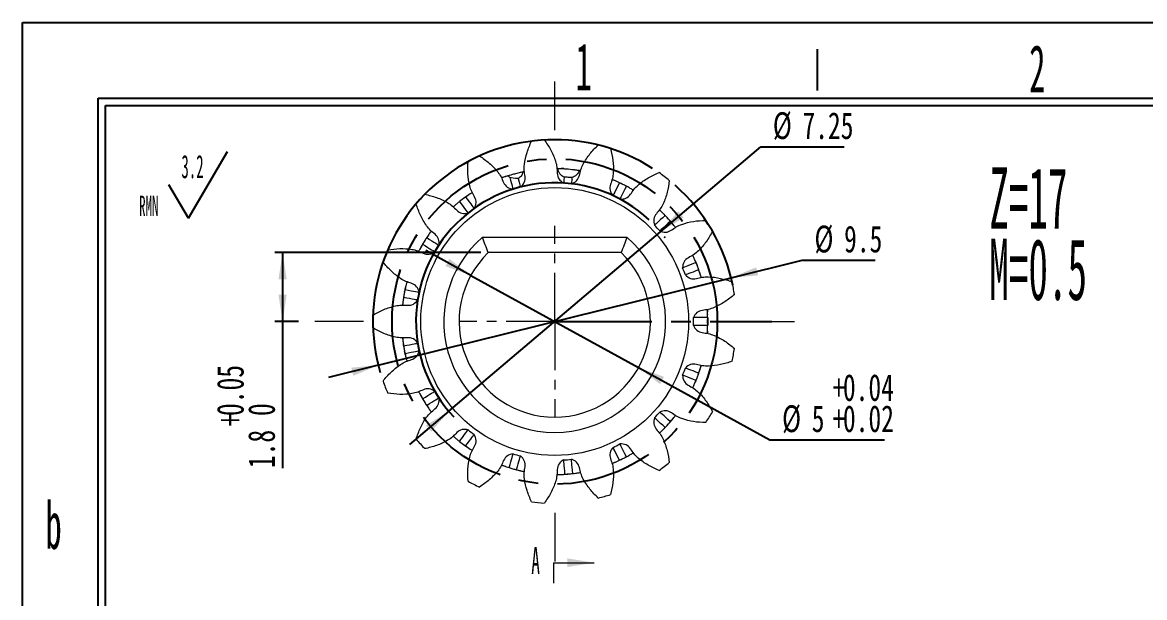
# Model space of a CAD drawing. Header units: millimetres. Extents: x 2 to 295, y 1 to 209.
# Drawn here: x 1.8 to 148.5, y 133.6 to 208.7 of the extents above; entities that cross this region are included whole.
import ezdxf

# ---------------------------------------------------------------- set-up
doc = ezdxf.new("R2010")
doc.units = ezdxf.units.MM
doc.linetypes.add('CENTER', pattern=[10.16, 6.35, -1.27, 1.27, -1.27])
doc.linetypes.add('CENTERX2', pattern=[20.32, 12.7, -2.54, 2.54, -2.54])
doc.layers.add('DIM', color=5, linetype='Continuous')
doc.layers.add('SLD-0', color=179, linetype='Continuous')
doc.layers.add('中心线', color=1, linetype='CENTER', lineweight=15)
doc.styles.add('SLDTEXTSTYLE0', font='TXT', dxfattribs={"width": 0.469})
doc.styles.add('SLDTEXTSTYLE14', font='TXT', dxfattribs={"width": 0.7})
doc.styles.add('SLDTEXTSTYLE6', font='TXT', dxfattribs={"width": 0.5025})
doc.dimstyles.new('SLDDIMSTYLE5', dxfattribs={"dimtxt": 3.5, "dimasz": 3.5, "dimexe": 0, "dimexo": 0.0625, "dimgap": 0.875, "dimtad": 0, "dimtih": 1, "dimtoh": 1, "dimlfac": 0.2, "dimrnd": 1e-09, "dimzin": 12, "dimdsep": 46, "dimtxsty": 'SLDTEXTSTYLE0', "dimsah": 1, "dimcen": 0, "dimadec": 0, "dimazin": 3, "dimtfac": 1, "dimtmove": 0, "dimatfit": 3, "dimfxl": 0, "dimfrac": 2, "dimtolj": 1, "dimtzin": 12, "dimarcsym": 0})
doc.dimstyles.new('SLDDIMSTYLE6', dxfattribs={"dimtxt": 3.5, "dimasz": 3.5, "dimexe": 0, "dimexo": 0.0625, "dimgap": 0.875, "dimtad": 2, "dimlfac": 0.2, "dimrnd": 1e-09, "dimzin": 12, "dimdsep": 46, "dimtxsty": 'SLDTEXTSTYLE0', "dimsah": 1, "dimcen": 0.09, "dimadec": 0, "dimazin": 3, "dimtol": 1, "dimtp": 0.05, "dimtfac": 1, "dimtofl": 0, "dimtmove": 0, "dimatfit": 3, "dimfxl": 0, "dimfrac": 2, "dimtolj": 1, "dimarcsym": 0})
doc.dimstyles.new('SLDDIMSTYLE7', dxfattribs={"dimtxt": 3.5, "dimasz": 3.5, "dimexe": 0, "dimexo": 0.0625, "dimgap": 0.875, "dimtad": 0, "dimtih": 1, "dimtoh": 1, "dimlfac": 0.2, "dimrnd": 1e-09, "dimzin": 12, "dimdsep": 46, "dimtxsty": 'SLDTEXTSTYLE0', "dimsah": 1, "dimcen": 0, "dimadec": 0, "dimazin": 3, "dimtol": 1, "dimtp": 0.04, "dimtm": -0.02, "dimtfac": 1, "dimtmove": 0, "dimatfit": 3, "dimfxl": 0, "dimfrac": 2, "dimtolj": 1, "dimarcsym": 0})

# ---------------------------------------------------------------- blocks, each defined once
blk = doc.blocks.new('SW_NOTE_0')
at = {"color": 0, "linetype": 'Continuous', "lineweight": 0, "char_height": 8, "attachment_point": 1, "style": 'SLDTEXTSTYLE0'}
for s, insert in [('Z=17', (0, 10.31)), ('M=0.5', (0, 1))]:
    blk.add_mtext(s, dxfattribs=dict(at, insert=insert))
blk = doc.blocks.new('SW_NOTE_2')
at = {"layer": 'SLD-0', "color": 0}
for q in [(11.56, 9.16), (3.9, 4.83)]:
    blk.add_line((6.45, 0.49), q, dxfattribs=at)
at = {"layer": 'SLD-0', "color": 0, "attachment_point": 1, "style": 'SLDTEXTSTYLE0'}
for s, insert, char_height in [('3.2', (5.53, 8.73), 3.032), ('RMN', (0, 3.41), 2.646)]:
    blk.add_mtext(s, dxfattribs=dict(at, insert=insert, char_height=char_height))
blk = doc.blocks.new('_D_8')
at = {"layer": 'DIM'}
for p, q in [((94.43, 175.33), (103.73, 177.63)), ((103.73, 177.63), (113.27, 177.63)), ((48.32, 163.9), (94.43, 175.33)), ((48.32, 163.9), (41.79, 162.28))]:
    blk.add_line(p, q, dxfattribs=at)
for start, end in [(57.3774, 196.3295), (11.5074, 48.5049)]:
    blk.add_arc((71.37, 169.61), 23.75, start, end, dxfattribs=at)
for points in [[(94.43, 175.33), (97.95, 175.64), (97.69, 176.69)], [(48.32, 163.9), (44.79, 163.58), (45.05, 162.53)]]:
    blk.add_solid(points, dxfattribs=at)
at = {"layer": 'DIM', "char_height": 3.5, "attachment_point": 1, "style": 'SLDTEXTSTYLE14'}
for s, insert in [('%%c', (105.32, 182.14)), ('9.5', (109.19, 182.14))]:
    blk.add_mtext(s, dxfattribs=dict(at, insert=insert))
blk = doc.blocks.new('_D_9')
at = {"layer": 'DIM'}
for p, q in [((85.2, 181.33), (98.3, 192.44)), ((98.3, 192.44), (109.2, 192.44)), ((57.55, 157.89), (85.2, 181.33)), ((57.55, 157.89), (52.41, 153.54))]:
    blk.add_line(p, q, dxfattribs=at)
for start, end in [(47.1051, 223.4527), (37.1368, 37.6008)]:
    blk.add_arc((71.37, 169.61), 18.13, start, end, dxfattribs=at)
for points in [[(85.2, 181.33), (88.22, 183.19), (87.52, 184.01)], [(57.55, 157.89), (54.53, 156.04), (55.23, 155.22)]]:
    blk.add_solid(points, dxfattribs=at)
at = {"layer": 'DIM', "char_height": 3.5, "attachment_point": 1, "style": 'SLDTEXTSTYLE14'}
for s, insert in [('%%c', (99.88, 196.95)), ('7.25', (103.75, 196.95))]:
    blk.add_mtext(s, dxfattribs=dict(at, insert=insert))
blk = doc.blocks.new('_D_10')
at = {"layer": 'DIM'}
for p, q in [((61.7, 178.61), (34.81, 178.61)), ((35.81, 178.61), (35.81, 169.61)), ((37.87, 169.61), (34.81, 169.61)), ((35.81, 169.61), (35.81, 150.46))]:
    blk.add_line(p, q, dxfattribs=at)
for points in [[(35.81, 178.61), (35.27, 175.11), (36.35, 175.11)], [(35.81, 169.61), (36.35, 173.11), (35.27, 173.11)]]:
    blk.add_solid(points, dxfattribs=at)
at = {"layer": 'DIM', "char_height": 3.5, "attachment_point": 1, "rotation": 90, "style": 'SLDTEXTSTYLE14'}
for s, insert in [('0.05', (27.22, 157.27)), ('0', (31.3, 157.27)), ('+', (27.22, 155.9)), ('1.8', (31.3, 150.46))]:
    blk.add_mtext(s, dxfattribs=dict(at, insert=insert))
blk = doc.blocks.new('_D_11')
at = {"layer": 'DIM'}
for p, q in [((60.42, 175.63), (54.52, 178.87)), ((60.42, 175.63), (82.33, 163.59)), ((82.33, 163.59), (99.5, 154.16)), ((99.5, 154.16), (114.49, 154.16))]:
    blk.add_line(p, q, dxfattribs=at)
for points in [[(60.42, 175.63), (57.61, 177.79), (57.09, 176.84)], [(82.33, 163.59), (85.14, 161.44), (85.66, 162.38)]]:
    blk.add_solid(points, dxfattribs=at)
at = {"layer": 'DIM', "char_height": 3.5, "attachment_point": 1, "style": 'SLDTEXTSTYLE14'}
for s, insert in [('+', (107.68, 162.74)), ('0.04', (109.04, 162.74)), ('%%c', (101.09, 158.67)), ('5', (104.96, 158.67)), ('0.02', (109.04, 158.67)), ('+', (107.68, 158.67))]:
    blk.add_mtext(s, dxfattribs=dict(at, insert=insert))
blk = doc.blocks.new('SW_CENTERMARKSYMBOL_1')
at = {"layer": '中心线', "color": 0}
for p, q in [((0, 25), (0, 32.5)), ((0, 0), (0, 12.5)), ((-25, 0), (-32.5, 0)), ((0, 0), (-12.5, 0)), ((0, 0), (0, -12.5)), ((0, 0), (12.5, 0)), ((25, 0), (32.5, 0)), ((0, -25), (0, -32.5))]:
    blk.add_line(p, q, dxfattribs=at)

msp = doc.modelspace()

# ---------------------------------------------------------------- linework, layer by layer
at = {"color": 7, "linetype": 'Continuous', "lineweight": 15}
for p, q in [((64.922, 188.543), (64.939, 188.549)), ((85.373, 183.895), (85.406, 183.863)), ((61.926, 180.612), (80.82, 180.612)), ((80.048, 178.612), (62.698, 178.612)), ((89.523, 178.012), (89.533, 177.991)), ((51.756, 173.508), (51.764, 173.546)), ((51.644, 172.893), (51.632, 172.816)), ((91.353, 170.505), (91.354, 170.472)), ((91.354, 168.731), (91.353, 168.72)), ((91.367, 170.07), (91.371, 169.88)), ((89.807, 161.856), (89.751, 161.723)), ((89.533, 161.234), (89.503, 161.169)), ((80.696, 151.919), (80.59, 151.863)), ((81.14, 152.159), (81.062, 152.116)), ((64.939, 150.676), (64.876, 150.697)), ((72.657, 149.654), (72.574, 149.648))]:
    msp.add_line(p, q, dxfattribs=at)
at = {"color": 7, "linetype": 'CENTERX2'}
msp.add_line((71.373, 169.612), (99.769, 169.612), dxfattribs=at)
at = {"color": 7, "linetype": 'Continuous', "lineweight": 0}
for q in [(71.221, 135.445), (76.541, 138.105)]:
    msp.add_line((71.221, 138.105), q, dxfattribs=at)
at = {"color": 7, "linetype": 'Continuous', "lineweight": 15, "flags": 128}
for points in [[(91.311, 171.185), (91.32, 171.071), (91.334, 170.861)], [(91.334, 168.364), (91.32, 168.153), (91.31, 168.02)]]:
    msp.add_lwpolyline(points, dxfattribs=at)
at = {"color": 7, "linetype": 'CENTERX2'}
msp.add_circle((71.373, 169.612), 21.25, dxfattribs=at)
at = {"color": 7, "linetype": 'Continuous', "lineweight": 15}
msp.add_circle((71.373, 169.612), 17.5, dxfattribs=at)
for radius, start, end in [(23.75, 93.26892, 97.31932), (23.75, 72.09245, 76.14285), (23.75, 114.44539, 118.49579), (20, 63.57842, 68.04144), (23.75, 50.91598, 54.96638), (20, 123.57842, 128.42158), (18.125, 104.28819, 107.47652), (18.125, 83.11172, 86.30005), (23.75, 135.62186, 139.67226), (18.125, 61.93525, 65.12358), (18.125, 125.46466, 128.65299), (20, 39.57842, 44.42158), (18.125, 40.75878, 43.94711), (23.75, 29.73951, 33.78991), (14.5, 130.65725, 49.34275), (23.75, 156.79833, 160.84873), (20, 147.57842, 152.42158), (18.125, 146.64113, 149.82946), (12.5, 133.94552, 46.05448), (18.125, 19.58231, 22.77063), (20, 16.61254, 20.42158), (23.75, 8.56304, 12.61343), (18.125, 167.8176, 171.00593), (20, 171.57842, 173.92004), (23.75, 177.9748, 182.0252), (18.125, 358.40584, 1.59416), (20, 186.02599, 188.42158), (18.125, 188.99407, 192.1824), (23.75, 347.38657, 351.43696), (18.125, 337.22937, 340.41769), (20, 339.57842, 343.33297), (23.75, 199.15127, 203.20167), (20, 207.57842, 212.42158), (18.125, 210.17054, 213.35887), (18.125, 316.05289, 319.24122), (23.75, 326.21009, 330.26049), (18.125, 231.34701, 234.53534), (20, 315.57842, 320.42158), (23.75, 220.32774, 224.37814), (20, 231.57842, 236.42158), (18.125, 294.87642, 298.06475), (18.125, 252.52348, 255.71181), (18.125, 273.69995, 276.88828), (20, 292.03849, 296.42158), (23.75, 305.03362, 309.08402), (20, 255.57842, 258.62591), (20, 270.73086, 272.42158), (23.75, 241.50421, 245.55461), (23.75, 283.85715, 287.90755), (23.75, 262.68068, 266.73108)]:
    msp.add_arc((71.373, 169.612), radius, start, end, dxfattribs=at)
at = {"color": 7, "linetype": 'Continuous'}
msp.add_arc((71.373, 169.612), 20, 359.28378, 0.71622, dxfattribs=at)
at = {"color": 7, "linetype": 'Continuous', "lineweight": 15}
for points, knots in [([(66.9, 187.177), (67.111, 187.344), (67.294, 187.549), (67.502, 188.03), (67.517, 188.3), (67.47, 188.823), (67.415, 189.084), (67.377, 189.608), (67.391, 189.871), (67.478, 190.661), (67.601, 191.183), (67.919, 192.192), (68.117, 192.686), (68.347, 193.169)], [0, 0, 0, 0, 0.125, 0.125, 0.25, 0.25, 0.375, 0.375, 0.5, 0.5, 0.75, 0.75, 1, 1, 1, 1]), ([(70.019, 193.324), (70.332, 192.893), (70.617, 192.447), (71.113, 191.519), (71.328, 191.033), (71.56, 190.274), (71.624, 190.018), (71.686, 189.497), (71.679, 189.231), (71.727, 188.706), (71.787, 188.443), (72.082, 187.996), (72.302, 187.827), (72.543, 187.7)], [0, 0, 0, 0, 0.25, 0.25, 0.5, 0.5, 0.625, 0.625, 0.75, 0.75, 0.875, 0.875, 1, 1, 1, 1]), ([(73.547, 187.606), (73.804, 187.687), (74.049, 187.811), (74.416, 188.185), (74.528, 188.431), (74.673, 188.936), (74.716, 189.199), (74.87, 189.701), (74.979, 189.941), (75.345, 190.647), (75.648, 191.089), (76.309, 191.915), (76.672, 192.304), (77.061, 192.671)], [0, 0, 0, 0, 0.125, 0.125, 0.25, 0.25, 0.375, 0.375, 0.5, 0.5, 0.75, 0.75, 1, 1, 1, 1]), ([(78.676, 192.212), (78.812, 191.697), (78.916, 191.178), (79.044, 190.133), (79.069, 189.603), (79.011, 188.811), (78.978, 188.55), (78.848, 188.041), (78.746, 187.795), (78.6, 187.289), (78.562, 187.021), (78.675, 186.499), (78.819, 186.262), (78.998, 186.056)], [0, 0, 0, 0, 0.25, 0.25, 0.5, 0.5, 0.625, 0.625, 0.75, 0.75, 0.875, 0.875, 1, 1, 1, 1]), ([(61.545, 191.233), (61.993, 190.945), (62.419, 190.632), (63.217, 189.945), (63.593, 189.571), (64.084, 188.946), (64.235, 188.731), (64.482, 188.267), (64.572, 188.016), (64.805, 187.545), (64.957, 187.321), (65.393, 187.011), (65.659, 186.933), (65.93, 186.901)], [0, 0, 0, 0, 0.25, 0.25, 0.5, 0.5, 0.625, 0.625, 0.75, 0.75, 0.875, 0.875, 1, 1, 1, 1]), ([(60.857, 184.375), (60.993, 184.607), (61.09, 184.864), (61.11, 185.388), (61.027, 185.645), (60.794, 186.116), (60.648, 186.339), (60.423, 186.814), (60.342, 187.065), (60.137, 187.833), (60.063, 188.364), (59.995, 189.42), (60.002, 189.951), (60.042, 190.485)], [0, 0, 0, 0, 0.125, 0.125, 0.25, 0.25, 0.375, 0.375, 0.5, 0.5, 0.75, 0.75, 1, 1, 1, 1]), ([(67.408, 189.215), (67.408, 189.215), (67.393, 189.212), (67.359, 189.205), (67.346, 189.203), (67.302, 189.194), (67.274, 189.188), (67.208, 189.174)], [0, 0, 0, 0, 0.5, 0.5, 0.75, 0.75, 1, 1, 1, 1]), ([(71.785, 189.608), (71.73, 189.609), (71.714, 189.609), (71.68, 189.61), (71.669, 189.61), (71.669, 189.61)], [0, 0, 0, 0, 0.5, 0.5, 1, 1, 1, 1]), ([(71.741, 189.603), (71.96, 189.599), (72.521, 189.589), (73.392, 189.516), (74.134, 189.428), (74.507, 189.362), (74.6, 189.346)], [0, 0, 0, 0, 0.2156287, 0.552775, 0.8894182, 1, 1, 1, 1]), ([(72.613, 188.46), (72.393, 188.57), (72.188, 188.718), (71.895, 189.115), (71.817, 189.361), (71.785, 189.608)], [0, 0, 0, 0, 0.5, 0.5, 1, 1, 1, 1]), ([(72.574, 189.576), (72.627, 189.573), (72.68, 189.57), (72.734, 189.566), (72.788, 189.562), (72.842, 189.558), (72.897, 189.554), (72.996, 189.547), (73.096, 189.538), (73.197, 189.529)], [0, 0, 0, 0, 0.00004526812, 0.00004526812, 0.00004526812, 0.00009053642, 0.00009053642, 0.00009053642, 0.00017230546, 0.00017230546, 0.00017230546, 0.00017230546]), ([(74.602, 189.35), (74.514, 189.127), (74.382, 188.925), (74.043, 188.614), (73.84, 188.501), (73.622, 188.418)], [0, 0, 0, 0, 0.5, 0.5, 1, 1, 1, 1]), ([(73.73, 189.473), (73.786, 189.466), (73.841, 189.46), (73.896, 189.453), (73.951, 189.445), (74.006, 189.438), (74.06, 189.431), (74.158, 189.418), (74.255, 189.404), (74.349, 189.39)], [0, 0, 0, 0, 0.00004526712, 0.00004526712, 0.00004526712, 0.00009053649, 0.00009053649, 0.00009053649, 0.00017230946, 0.00017230946, 0.00017230946, 0.00017230946]), ([(74.757, 189.324), (74.757, 189.324), (74.744, 189.326), (74.703, 189.333), (74.69, 189.335), (74.602, 189.35)], [0, 0, 0, 0, 0.5, 0.5, 1, 1, 1, 1]), ([(65.265, 188.657), (65.035, 188.583), (64.904, 188.537), (64.713, 188.471), (64.656, 188.451), (64.532, 188.406), (64.508, 188.397), (64.445, 188.374), (64.425, 188.367), (64.425, 188.367)], [0, 0, 0, 0, 0.125, 0.125, 0.25, 0.25, 0.5, 0.5, 1, 1, 1, 1]), ([(64.939, 188.549), (64.971, 188.56), (65.005, 188.572), (65.047, 188.585), (65.048, 188.586)], [0, 0, 0, 0, 0.9591284, 1, 1, 1, 1]), ([(65.143, 188.617), (65.138, 188.616), (65.128, 188.613), (65.206, 188.638), (65.241, 188.649)], [0, 0, 0, 0, 0.5635306, 1, 1, 1, 1]), ([(65.265, 188.657), (65.287, 188.664), (65.361, 188.688), (65.655, 188.78), (66.137, 188.917), (66.662, 189.055), (67.064, 189.14), (67.207, 189.17)], [0, 0, 0, 0, 0.0992104, 0.3486062, 0.5980541, 0.8572932, 1, 1, 1, 1]), ([(67.208, 189.174), (67.184, 188.953), (67.096, 188.75), (66.857, 188.462), (66.716, 188.368), (66.581, 188.298)], [0, 0, 0, 0, 0.5, 0.5, 1, 1, 1, 1]), ([(73.622, 188.418), (73.459, 188.426), (73.293, 188.434), (73.126, 188.442), (73.041, 188.445), (72.956, 188.449), (72.871, 188.452), (72.786, 188.455), (72.7, 188.458), (72.613, 188.46)], [0, 0, 0, 0, 0.00010489557, 0.00010489557, 0.00010489557, 0.00015765001, 0.00015765001, 0.00015765001, 0.00021050036, 0.00021050036, 0.00021050036, 0.00021050036]), ([(79.834, 187.735), (79.563, 187.861), (79.413, 187.926), (79.191, 188.021), (79.127, 188.048), (78.986, 188.107), (78.959, 188.118), (78.893, 188.145), (78.873, 188.153), (78.873, 188.153)], [0, 0, 0, 0, 0.125, 0.125, 0.25, 0.25, 0.5, 0.5, 1, 1, 1, 1]), ([(80.736, 187.285), (80.662, 187.324), (80.588, 187.363), (80.513, 187.402), (80.438, 187.44), (80.363, 187.478), (80.288, 187.516), (80.137, 187.591), (79.986, 187.664), (79.834, 187.735)], [0, 0, 0, 0, 0.00005043788, 0.00005043788, 0.00005043788, 0.00010087576, 0.00010087576, 0.00010087576, 0.00020172455, 0.00020172455, 0.00020172455, 0.00020172455]), ([(79.9, 185.606), (80.169, 185.588), (80.442, 185.615), (80.92, 185.831), (81.113, 186.02), (81.431, 186.439), (81.566, 186.669), (81.891, 187.082), (82.079, 187.266), (82.675, 187.792), (83.117, 188.095), (84.033, 188.626), (84.511, 188.857), (85.007, 189.059)], [0, 0, 0, 0, 0.125, 0.125, 0.25, 0.25, 0.375, 0.375, 0.5, 0.5, 0.75, 0.75, 1, 1, 1, 1]), ([(86.346, 188.048), (86.288, 187.518), (86.198, 186.997), (85.939, 185.977), (85.771, 185.473), (85.431, 184.755), (85.305, 184.524), (85, 184.097), (84.816, 183.904), (84.498, 183.485), (84.365, 183.249), (84.282, 182.72), (84.331, 182.448), (84.423, 182.191)], [0, 0, 0, 0, 0.25, 0.25, 0.5, 0.5, 0.625, 0.625, 0.75, 0.75, 0.875, 0.875, 1, 1, 1, 1]), ([(60.594, 186.459), (60.594, 186.459), (60.576, 186.448), (60.515, 186.408), (60.492, 186.393), (60.363, 186.309), (60.304, 186.27), (60.104, 186.136), (59.97, 186.046), (59.727, 185.871)], [0, 0, 0, 0, 0.5, 0.5, 0.75, 0.75, 0.875, 0.875, 1, 1, 1, 1]), ([(80.59, 187.362), (80.637, 187.337), (80.687, 187.312), (80.737, 187.285), (80.74, 187.283)], [0, 0, 0, 0, 0.9504512, 1, 1, 1, 1]), ([(81.649, 186.77), (81.649, 186.77), (81.631, 186.781), (81.569, 186.818), (81.545, 186.833), (81.412, 186.91), (81.351, 186.946), (81.142, 187.065), (81.001, 187.145), (80.736, 187.285)], [0, 0, 0, 0, 0.5, 0.5, 0.75, 0.75, 0.875, 0.875, 1, 1, 1, 1]), ([(56.234, 179.579), (56.277, 179.845), (56.275, 180.119), (56.104, 180.615), (55.934, 180.825), (55.546, 181.18), (55.33, 181.335), (54.949, 181.697), (54.782, 181.901), (54.314, 182.544), (54.053, 183.012), (53.608, 183.972), (53.423, 184.47), (53.267, 184.982)], [0, 0, 0, 0, 0.125, 0.125, 0.25, 0.25, 0.375, 0.375, 0.5, 0.5, 0.75, 0.75, 1, 1, 1, 1]), ([(54.398, 186.223), (54.92, 186.116), (55.43, 185.978), (56.423, 185.626), (56.908, 185.412), (57.592, 185.007), (57.811, 184.861), (58.208, 184.518), (58.383, 184.317), (58.771, 183.961), (58.993, 183.807), (59.512, 183.676), (59.788, 183.699), (60.052, 183.767)], [0, 0, 0, 0, 0.25, 0.25, 0.5, 0.5, 0.625, 0.625, 0.75, 0.75, 0.875, 0.875, 1, 1, 1, 1]), ([(58.922, 185.264), (58.688, 185.078), (58.563, 184.972), (58.379, 184.816), (58.326, 184.771), (58.21, 184.671), (58.189, 184.652), (58.135, 184.604), (58.119, 184.59), (58.119, 184.59)], [0, 0, 0, 0, 0.125, 0.125, 0.25, 0.25, 0.5, 0.5, 1, 1, 1, 1]), ([(59.727, 185.871), (59.658, 185.823), (59.59, 185.773), (59.523, 185.723), (59.455, 185.674), (59.387, 185.623), (59.32, 185.573), (59.186, 185.471), (59.053, 185.368), (58.922, 185.264)], [0, 0, 0, 0, 0.00005043788, 0.00005043788, 0.00005043788, 0.00010087577, 0.00010087577, 0.00010087577, 0.00020172455, 0.00020172455, 0.00020172455, 0.00020172455]), ([(85.809, 183.455), (85.602, 183.67), (85.485, 183.785), (85.313, 183.954), (85.263, 184.002), (85.153, 184.108), (85.132, 184.127), (85.08, 184.177), (85.064, 184.192), (85.064, 184.192)], [0, 0, 0, 0, 0.125, 0.125, 0.25, 0.25, 0.5, 0.5, 1, 1, 1, 1]), ([(86.488, 182.709), (86.433, 182.773), (86.378, 182.836), (86.322, 182.899), (86.266, 182.962), (86.21, 183.024), (86.153, 183.086), (86.04, 183.21), (85.925, 183.333), (85.809, 183.455)], [0, 0, 0, 0, 0.00005043788, 0.00005043788, 0.00005043788, 0.00010087577, 0.00010087577, 0.00010087577, 0.00020172455, 0.00020172455, 0.00020172455, 0.00020172455]), ([(85.102, 181.446), (85.346, 181.332), (85.611, 181.259), (86.134, 181.287), (86.383, 181.394), (86.83, 181.669), (87.039, 181.835), (87.491, 182.102), (87.733, 182.207), (88.479, 182.481), (89.001, 182.604), (90.046, 182.769), (90.576, 182.811), (91.111, 182.821)], [0, 0, 0, 0, 0.125, 0.125, 0.25, 0.25, 0.375, 0.375, 0.5, 0.5, 0.75, 0.75, 1, 1, 1, 1]), ([(87.153, 181.9), (87.153, 181.9), (87.14, 181.917), (87.096, 181.973), (87.079, 181.996), (86.983, 182.116), (86.939, 182.171), (86.786, 182.358), (86.684, 182.483), (86.488, 182.709)], [0, 0, 0, 0, 0.5, 0.5, 0.75, 0.75, 0.875, 0.875, 1, 1, 1, 1]), ([(54.64, 180.566), (54.594, 180.496), (54.548, 180.425), (54.503, 180.354), (54.458, 180.284), (54.413, 180.212), (54.369, 180.141), (54.28, 179.998), (54.194, 179.854), (54.109, 179.709)], [0, 0, 0, 0, 0.00005043788, 0.00005043788, 0.00005043788, 0.00010087577, 0.00010087577, 0.00010087577, 0.00020172455, 0.00020172455, 0.00020172455, 0.00020172455]), ([(55.236, 181.428), (55.236, 181.428), (55.224, 181.411), (55.181, 181.352), (55.164, 181.329), (55.075, 181.205), (55.034, 181.147), (54.896, 180.949), (54.803, 180.817), (54.64, 180.566)], [0, 0, 0, 0, 0.5, 0.5, 0.75, 0.75, 0.875, 0.875, 1, 1, 1, 1]), ([(55.037, 181.15), (55.057, 181.179), (55.093, 181.229), (55.137, 181.291), (55.156, 181.317)], [0, 0, 0, 0, 0.5734574, 1, 1, 1, 1]), ([(91.995, 181.394), (91.749, 180.921), (91.477, 180.468), (90.867, 179.61), (90.528, 179.201), (89.952, 178.654), (89.751, 178.484), (89.312, 178.196), (89.071, 178.083), (88.623, 177.807), (88.414, 177.635), (88.146, 177.172), (88.092, 176.9), (88.085, 176.627)], [0, 0, 0, 0, 0.25, 0.25, 0.5, 0.5, 0.625, 0.625, 0.75, 0.75, 0.875, 0.875, 1, 1, 1, 1]), ([(49.544, 178.969), (50.069, 179.058), (50.595, 179.113), (51.647, 179.144), (52.178, 179.12), (52.961, 178.989), (53.218, 178.932), (53.712, 178.756), (53.948, 178.631), (54.438, 178.44), (54.701, 178.377), (55.233, 178.441), (55.482, 178.563), (55.703, 178.721)], [0, 0, 0, 0, 0.25, 0.25, 0.5, 0.5, 0.625, 0.625, 0.75, 0.75, 0.875, 0.875, 1, 1, 1, 1]), ([(54.109, 179.709), (53.958, 179.451), (53.88, 179.307), (53.764, 179.096), (53.731, 179.034), (53.66, 178.899), (53.647, 178.874), (53.613, 178.81), (53.604, 178.791), (53.604, 178.791)], [0, 0, 0, 0, 0.125, 0.125, 0.25, 0.25, 0.5, 0.5, 1, 1, 1, 1]), ([(89.834, 177.305), (89.719, 177.581), (89.652, 177.73), (89.553, 177.95), (89.523, 178.013), (89.459, 178.152), (89.446, 178.177), (89.415, 178.242), (89.406, 178.261), (89.406, 178.261)], [0, 0, 0, 0, 0.125, 0.125, 0.25, 0.25, 0.5, 0.5, 1, 1, 1, 1]), ([(89.751, 177.502), (89.773, 177.45), (89.8, 177.388), (89.825, 177.327), (89.829, 177.317)], [0, 0, 0, 0, 0.836657, 1, 1, 1, 1]), ([(53.656, 173.437), (53.6, 173.701), (53.499, 173.956), (53.16, 174.356), (52.926, 174.49), (52.436, 174.682), (52.178, 174.748), (51.692, 174.948), (51.463, 175.078), (50.795, 175.508), (50.382, 175.85), (49.62, 176.585), (49.268, 176.982), (48.937, 177.404)], [0, 0, 0, 0, 0.125, 0.125, 0.25, 0.25, 0.375, 0.375, 0.5, 0.5, 0.75, 0.75, 1, 1, 1, 1]), ([(90.199, 176.365), (90.17, 176.444), (90.141, 176.523), (90.112, 176.601), (90.083, 176.68), (90.053, 176.759), (90.022, 176.837), (89.962, 176.994), (89.899, 177.15), (89.834, 177.305)], [0, 0, 0, 0, 0.00005043788, 0.00005043788, 0.00005043788, 0.00010087576, 0.00010087576, 0.00010087576, 0.00020172455, 0.00020172455, 0.00020172455, 0.00020172455]), ([(89.839, 177.293), (89.853, 177.26), (89.905, 177.135), (89.953, 177.013), (89.989, 176.923)], [0, 0, 0, 0, 0.2635808, 1, 1, 1, 1]), ([(90.527, 175.369), (90.527, 175.369), (90.52, 175.39), (90.499, 175.459), (90.491, 175.486), (90.446, 175.632), (90.425, 175.7), (90.35, 175.929), (90.3, 176.083), (90.199, 176.365)], [0, 0, 0, 0, 0.5, 0.5, 0.75, 0.75, 0.875, 0.875, 1, 1, 1, 1]), ([(52.058, 174.801), (52.058, 174.801), (52.052, 174.78), (52.034, 174.71), (52.026, 174.683), (51.988, 174.535), (51.971, 174.466), (51.914, 174.232), (51.875, 174.075), (51.813, 173.782)], [0, 0, 0, 0, 0.5, 0.5, 0.75, 0.75, 0.875, 0.875, 1, 1, 1, 1]), ([(88.45, 175.687), (88.636, 175.493), (88.856, 175.329), (89.355, 175.167), (89.625, 175.176), (90.142, 175.271), (90.397, 175.351), (90.915, 175.436), (91.178, 175.446), (91.973, 175.433), (92.504, 175.359), (93.538, 175.135), (94.047, 174.983), (94.55, 174.799)], [0, 0, 0, 0, 0.125, 0.125, 0.25, 0.25, 0.375, 0.375, 0.5, 0.5, 0.75, 0.75, 1, 1, 1, 1]), ([(51.813, 173.782), (51.795, 173.7), (51.778, 173.617), (51.761, 173.535), (51.745, 173.452), (51.729, 173.37), (51.714, 173.287), (51.683, 173.122), (51.654, 172.956), (51.627, 172.79)], [0, 0, 0, 0, 0.00005043788, 0.00005043788, 0.00005043788, 0.00010087576, 0.00010087576, 0.00010087576, 0.00020172455, 0.00020172455, 0.00020172455, 0.00020172455]), ([(51.815, 173.795), (51.821, 173.822), (51.837, 173.896), (51.855, 173.976), (51.865, 174.022), (51.868, 174.032)], [0, 0, 0, 0, 0.3123355, 0.8470962, 1, 1, 1, 1]), ([(94.858, 173.149), (94.458, 172.797), (94.041, 172.473), (93.162, 171.893), (92.699, 171.634), (91.964, 171.332), (91.715, 171.246), (91.202, 171.136), (90.936, 171.117), (90.418, 171.022), (90.161, 170.937), (89.744, 170.603), (89.596, 170.368), (89.491, 170.117)], [0, 0, 0, 0, 0.25, 0.25, 0.5, 0.5, 0.625, 0.625, 0.75, 0.75, 0.875, 0.875, 1, 1, 1, 1]), ([(47.638, 170.452), (48.096, 170.724), (48.566, 170.966), (49.536, 171.374), (50.039, 171.544), (50.817, 171.705), (51.077, 171.745), (51.602, 171.758), (51.867, 171.727), (52.393, 171.726), (52.661, 171.762), (53.133, 172.014), (53.322, 172.218), (53.471, 172.446)], [0, 0, 0, 0, 0.25, 0.25, 0.5, 0.5, 0.625, 0.625, 0.75, 0.75, 0.875, 0.875, 1, 1, 1, 1]), ([(51.627, 172.79), (51.58, 172.495), (51.559, 172.333), (51.527, 172.094), (51.519, 172.024), (51.501, 171.873), (51.498, 171.845), (51.49, 171.773), (51.488, 171.752), (51.488, 171.752)], [0, 0, 0, 0, 0.125, 0.125, 0.25, 0.25, 0.5, 0.5, 1, 1, 1, 1]), ([(51.621, 172.747), (51.616, 172.717), (51.598, 172.605), (51.591, 172.556), (51.589, 172.544), (51.589, 172.541)], [0, 0, 0, 0, 0.2311238, 0.862308, 1, 1, 1, 1]), ([(91.367, 170.117), (91.359, 170.411), (91.35, 170.573), (91.337, 170.814), (91.333, 170.885), (91.322, 171.039), (91.32, 171.068), (91.315, 171.141), (91.313, 171.163), (91.313, 171.163)], [0, 0, 0, 0, 0.125, 0.125, 0.25, 0.25, 0.5, 0.5, 1, 1, 1, 1]), ([(91.367, 169.108), (91.369, 169.192), (91.37, 169.276), (91.371, 169.36), (91.373, 169.444), (91.373, 169.528), (91.373, 169.612), (91.373, 169.78), (91.371, 169.949), (91.367, 170.117)], [0, 0, 0, 0, 0.00005043793, 0.00005043793, 0.00005043793, 0.00010087585, 0.00010087585, 0.00010087585, 0.00020172458, 0.00020172458, 0.00020172458, 0.00020172458]), ([(53.471, 166.779), (53.323, 167.004), (53.137, 167.205), (52.677, 167.457), (52.409, 167.497), (51.884, 167.499), (51.619, 167.467), (51.094, 167.478), (50.833, 167.517), (50.054, 167.676), (49.546, 167.846), (48.571, 168.256), (48.098, 168.499), (47.638, 168.773)], [0, 0, 0, 0, 0.125, 0.125, 0.25, 0.25, 0.375, 0.375, 0.5, 0.5, 0.75, 0.75, 1, 1, 1, 1]), ([(89.491, 169.108), (89.595, 168.859), (89.741, 168.627), (90.147, 168.296), (90.403, 168.207), (90.919, 168.109), (91.185, 168.091), (91.699, 167.984), (91.948, 167.898), (92.685, 167.598), (93.153, 167.338), (94.037, 166.755), (94.456, 166.43), (94.858, 166.076)], [0, 0, 0, 0, 0.125, 0.125, 0.25, 0.25, 0.375, 0.375, 0.5, 0.5, 0.75, 0.75, 1, 1, 1, 1]), ([(91.313, 168.062), (91.313, 168.062), (91.315, 168.083), (91.32, 168.156), (91.322, 168.185), (91.333, 168.34), (91.337, 168.411), (91.35, 168.649), (91.359, 168.815), (91.367, 169.108)], [0, 0, 0, 0, 0.5, 0.5, 0.75, 0.75, 0.875, 0.875, 1, 1, 1, 1]), ([(91.371, 169.345), (91.37, 169.288), (91.369, 169.217), (91.368, 169.147), (91.367, 169.132)], [0, 0, 0, 0, 0.7862057, 1, 1, 1, 1]), ([(51.488, 167.473), (51.488, 167.473), (51.49, 167.452), (51.498, 167.38), (51.501, 167.352), (51.519, 167.2), (51.527, 167.13), (51.559, 166.891), (51.58, 166.73), (51.627, 166.434)], [0, 0, 0, 0, 0.5, 0.5, 0.75, 0.75, 0.875, 0.875, 1, 1, 1, 1]), ([(48.937, 161.821), (49.266, 162.24), (49.617, 162.636), (50.374, 163.367), (50.782, 163.707), (51.449, 164.138), (51.678, 164.269), (52.162, 164.471), (52.42, 164.538), (52.911, 164.727), (53.148, 164.858), (53.497, 165.263), (53.599, 165.521), (53.656, 165.787)], [0, 0, 0, 0, 0.25, 0.25, 0.5, 0.5, 0.625, 0.625, 0.75, 0.75, 0.875, 0.875, 1, 1, 1, 1]), ([(51.621, 166.475), (51.616, 166.506), (51.598, 166.619), (51.591, 166.668), (51.589, 166.681), (51.589, 166.683)], [0, 0, 0, 0, 0.2375764, 0.8634635, 1, 1, 1, 1]), ([(51.627, 166.434), (51.641, 166.351), (51.654, 166.268), (51.669, 166.185), (51.683, 166.103), (51.698, 166.02), (51.714, 165.937), (51.745, 165.772), (51.777, 165.607), (51.813, 165.443)], [0, 0, 0, 0, 0.00005043788, 0.00005043788, 0.00005043788, 0.00010087576, 0.00010087576, 0.00010087576, 0.00020172455, 0.00020172455, 0.00020172455, 0.00020172455]), ([(51.868, 165.193), (51.86, 165.224), (51.852, 165.261), (51.843, 165.3), (51.835, 165.339), (51.826, 165.381), (51.817, 165.424), (51.807, 165.469), (51.797, 165.515), (51.788, 165.559), (51.779, 165.604), (51.77, 165.648), (51.762, 165.685), (51.76, 165.696), (51.758, 165.707), (51.756, 165.716)], [0, 0, 0, 0, 0.00002599634, 0.00002599634, 0.00002599634, 0.00005187357, 0.00005187357, 0.00005187357, 0.00007971563, 0.00007971563, 0.00007971563, 0.00010814129, 0.00010814129, 0.00010814129, 0.00011614401, 0.00011614401, 0.00011614401, 0.00011614401]), ([(51.813, 165.443), (51.875, 165.15), (51.914, 164.991), (51.971, 164.757), (51.988, 164.689), (52.026, 164.541), (52.034, 164.514), (52.052, 164.445), (52.058, 164.424), (52.058, 164.424)], [0, 0, 0, 0, 0.125, 0.125, 0.25, 0.25, 0.5, 0.5, 1, 1, 1, 1]), ([(94.55, 164.426), (94.05, 164.242), (93.543, 164.091), (92.514, 163.868), (91.989, 163.794), (91.194, 163.778), (90.931, 163.787), (90.413, 163.87), (90.159, 163.949), (89.641, 164.047), (89.371, 164.061), (88.861, 163.9), (88.638, 163.734), (88.45, 163.538)], [0, 0, 0, 0, 0.25, 0.25, 0.5, 0.5, 0.625, 0.625, 0.75, 0.75, 0.875, 0.875, 1, 1, 1, 1]), ([(89.834, 161.92), (89.867, 161.997), (89.899, 162.075), (89.93, 162.153), (89.961, 162.231), (89.992, 162.309), (90.023, 162.388), (90.083, 162.544), (90.142, 162.702), (90.199, 162.86)], [0, 0, 0, 0, 0.00005043788, 0.00005043788, 0.00005043788, 0.00010087576, 0.00010087576, 0.00010087576, 0.00020172455, 0.00020172455, 0.00020172455, 0.00020172455]), ([(90.199, 162.86), (90.3, 163.142), (90.35, 163.297), (90.425, 163.526), (90.446, 163.593), (90.491, 163.739), (90.499, 163.766), (90.52, 163.835), (90.527, 163.855), (90.527, 163.855)], [0, 0, 0, 0, 0.125, 0.125, 0.25, 0.25, 0.5, 0.5, 1, 1, 1, 1]), ([(88.085, 162.597), (88.092, 162.328), (88.145, 162.059), (88.404, 161.603), (88.61, 161.428), (89.056, 161.15), (89.297, 161.037), (89.738, 160.751), (89.939, 160.581), (90.518, 160.036), (90.86, 159.623), (91.474, 158.761), (91.748, 158.306), (91.995, 157.831)], [0, 0, 0, 0, 0.125, 0.125, 0.25, 0.25, 0.375, 0.375, 0.5, 0.5, 0.75, 0.75, 1, 1, 1, 1]), ([(89.406, 160.963), (89.406, 160.963), (89.415, 160.982), (89.446, 161.048), (89.459, 161.073), (89.523, 161.212), (89.553, 161.276), (89.652, 161.496), (89.719, 161.643), (89.834, 161.92)], [0, 0, 0, 0, 0.5, 0.5, 0.75, 0.75, 0.875, 0.875, 1, 1, 1, 1]), ([(55.703, 160.503), (55.484, 160.66), (55.238, 160.78), (54.718, 160.848), (54.454, 160.789), (53.963, 160.601), (53.728, 160.476), (53.234, 160.297), (52.977, 160.239), (52.193, 160.106), (51.658, 160.081), (50.6, 160.111), (50.072, 160.167), (49.544, 160.256)], [0, 0, 0, 0, 0.125, 0.125, 0.25, 0.25, 0.375, 0.375, 0.5, 0.5, 0.75, 0.75, 1, 1, 1, 1]), ([(53.604, 160.434), (53.604, 160.434), (53.613, 160.415), (53.647, 160.351), (53.66, 160.326), (53.732, 160.19), (53.765, 160.128), (53.88, 159.916), (53.958, 159.774), (54.109, 159.516)], [0, 0, 0, 0, 0.5, 0.5, 0.75, 0.75, 0.875, 0.875, 1, 1, 1, 1]), ([(53.267, 154.242), (53.422, 154.752), (53.607, 155.248), (54.048, 156.203), (54.306, 156.667), (54.772, 157.31), (54.938, 157.515), (55.316, 157.879), (55.533, 158.034), (55.923, 158.388), (56.096, 158.595), (56.275, 159.099), (56.278, 159.376), (56.234, 159.646)], [0, 0, 0, 0, 0.25, 0.25, 0.5, 0.5, 0.625, 0.625, 0.75, 0.75, 0.875, 0.875, 1, 1, 1, 1]), ([(54.109, 159.516), (54.151, 159.443), (54.194, 159.371), (54.237, 159.299), (54.281, 159.227), (54.325, 159.155), (54.369, 159.084), (54.457, 158.941), (54.548, 158.799), (54.64, 158.658)], [0, 0, 0, 0, 0.00005043788, 0.00005043788, 0.00005043788, 0.00010087577, 0.00010087577, 0.00010087577, 0.00020172455, 0.00020172455, 0.00020172455, 0.00020172455]), ([(54.624, 158.683), (54.6, 158.72), (54.529, 158.828), (54.499, 158.877), (54.492, 158.888), (54.491, 158.889)], [0, 0, 0, 0, 0.3029716, 0.8751747, 1, 1, 1, 1]), ([(54.64, 158.658), (54.803, 158.408), (54.897, 158.274), (55.035, 158.076), (55.076, 158.02), (55.164, 157.895), (55.181, 157.873), (55.224, 157.814), (55.236, 157.797), (55.236, 157.797)], [0, 0, 0, 0, 0.125, 0.125, 0.25, 0.25, 0.5, 0.5, 1, 1, 1, 1]), ([(55.114, 157.966), (55.093, 157.995), (55.065, 158.034), (55.043, 158.066), (55.037, 158.074)], [0, 0, 0, 0, 0.734255, 1, 1, 1, 1]), ([(84.423, 157.034), (84.332, 156.78), (84.283, 156.51), (84.36, 155.991), (84.489, 155.754), (84.805, 155.333), (84.989, 155.141), (85.297, 154.715), (85.423, 154.484), (85.765, 153.766), (85.936, 153.258), (86.197, 152.233), (86.288, 151.709), (86.346, 151.177)], [0, 0, 0, 0, 0.125, 0.125, 0.25, 0.25, 0.375, 0.375, 0.5, 0.5, 0.75, 0.75, 1, 1, 1, 1]), ([(91.111, 156.404), (90.579, 156.413), (90.051, 156.455), (89.011, 156.619), (88.495, 156.739), (87.748, 157.012), (87.506, 157.115), (87.053, 157.38), (86.844, 157.545), (86.397, 157.823), (86.15, 157.934), (85.616, 157.968), (85.349, 157.894), (85.102, 157.779)], [0, 0, 0, 0, 0.25, 0.25, 0.5, 0.5, 0.625, 0.625, 0.75, 0.75, 0.875, 0.875, 1, 1, 1, 1]), ([(86.488, 156.515), (86.684, 156.741), (86.787, 156.868), (86.94, 157.055), (86.983, 157.109), (87.079, 157.229), (87.096, 157.251), (87.14, 157.308), (87.153, 157.325), (87.153, 157.325)], [0, 0, 0, 0, 0.125, 0.125, 0.25, 0.25, 0.5, 0.5, 1, 1, 1, 1]), ([(60.052, 155.458), (59.791, 155.525), (59.518, 155.548), (59.008, 155.424), (58.784, 155.273), (58.394, 154.92), (58.22, 154.719), (57.824, 154.373), (57.606, 154.226), (56.923, 153.819), (56.433, 153.603), (55.435, 153.248), (54.922, 153.109), (54.398, 153.002)], [0, 0, 0, 0, 0.125, 0.125, 0.25, 0.25, 0.375, 0.375, 0.5, 0.5, 0.75, 0.75, 1, 1, 1, 1]), ([(85.064, 155.033), (85.064, 155.033), (85.08, 155.048), (85.132, 155.097), (85.153, 155.116), (85.263, 155.223), (85.314, 155.272), (85.486, 155.441), (85.602, 155.554), (85.809, 155.77)], [0, 0, 0, 0, 0.5, 0.5, 0.75, 0.75, 0.875, 0.875, 1, 1, 1, 1]), ([(85.809, 155.77), (85.867, 155.831), (85.925, 155.892), (85.982, 155.953), (86.04, 156.015), (86.097, 156.076), (86.153, 156.138), (86.267, 156.263), (86.378, 156.388), (86.488, 156.515)], [0, 0, 0, 0, 0.00005043788, 0.00005043788, 0.00005043788, 0.00010087577, 0.00010087577, 0.00010087577, 0.00020172455, 0.00020172455, 0.00020172455, 0.00020172455]), ([(58.119, 154.635), (58.119, 154.635), (58.135, 154.62), (58.189, 154.573), (58.21, 154.554), (58.327, 154.453), (58.38, 154.407), (58.564, 154.252), (58.688, 154.147), (58.922, 153.961)], [0, 0, 0, 0, 0.5, 0.5, 0.75, 0.75, 0.875, 0.875, 1, 1, 1, 1]), ([(60.042, 148.74), (60.002, 149.271), (59.995, 149.8), (60.062, 150.85), (60.135, 151.376), (60.337, 152.144), (60.418, 152.395), (60.639, 152.871), (60.785, 153.094), (61.021, 153.564), (61.108, 153.82), (61.093, 154.355), (60.995, 154.615), (60.857, 154.85)], [0, 0, 0, 0, 0.25, 0.25, 0.5, 0.5, 0.625, 0.625, 0.75, 0.75, 0.875, 0.875, 1, 1, 1, 1]), ([(58.922, 153.961), (58.988, 153.909), (59.054, 153.857), (59.12, 153.805), (59.187, 153.754), (59.253, 153.703), (59.32, 153.652), (59.455, 153.551), (59.59, 153.451), (59.727, 153.353)], [0, 0, 0, 0, 0.00005043788, 0.00005043788, 0.00005043788, 0.00010087577, 0.00010087577, 0.00010087577, 0.00020172455, 0.00020172455, 0.00020172455, 0.00020172455]), ([(59.727, 153.353), (59.97, 153.179), (60.105, 153.088), (60.305, 152.953), (60.364, 152.915), (60.492, 152.831), (60.515, 152.816), (60.576, 152.777), (60.594, 152.765), (60.594, 152.765)], [0, 0, 0, 0, 0.125, 0.125, 0.25, 0.25, 0.5, 0.5, 1, 1, 1, 1]), ([(78.998, 153.169), (78.821, 152.965), (78.679, 152.731), (78.563, 152.219), (78.597, 151.951), (78.74, 151.445), (78.842, 151.199), (78.975, 150.691), (79.009, 150.43), (79.069, 149.637), (79.045, 149.102), (78.917, 148.051), (78.813, 147.53), (78.676, 147.013)], [0, 0, 0, 0, 0.125, 0.125, 0.25, 0.25, 0.375, 0.375, 0.5, 0.5, 0.75, 0.75, 1, 1, 1, 1]), ([(85.007, 150.165), (84.514, 150.367), (84.037, 150.596), (83.126, 151.124), (82.688, 151.423), (82.091, 151.947), (81.902, 152.131), (81.575, 152.541), (81.44, 152.771), (81.124, 153.192), (80.934, 153.384), (80.448, 153.609), (80.172, 153.637), (79.9, 153.619)], [0, 0, 0, 0, 0.25, 0.25, 0.5, 0.5, 0.625, 0.625, 0.75, 0.75, 0.875, 0.875, 1, 1, 1, 1]), ([(65.93, 152.324), (65.662, 152.292), (65.399, 152.215), (64.969, 151.915), (64.814, 151.694), (64.578, 151.224), (64.488, 150.973), (64.244, 150.508), (64.093, 150.292), (63.604, 149.666), (63.225, 149.287), (62.423, 148.596), (61.995, 148.281), (61.545, 147.991)], [0, 0, 0, 0, 0.125, 0.125, 0.25, 0.25, 0.375, 0.375, 0.5, 0.5, 0.75, 0.75, 1, 1, 1, 1]), ([(68.347, 146.056), (68.118, 146.537), (67.921, 147.027), (67.604, 148.031), (67.481, 148.548), (67.393, 149.337), (67.377, 149.6), (67.412, 150.124), (67.467, 150.384), (67.517, 150.908), (67.506, 151.179), (67.298, 151.672), (67.113, 151.878), (66.9, 152.048)], [0, 0, 0, 0, 0.25, 0.25, 0.5, 0.5, 0.625, 0.625, 0.75, 0.75, 0.875, 0.875, 1, 1, 1, 1]), ([(72.543, 151.525), (72.305, 151.399), (72.087, 151.232), (71.794, 150.797), (71.73, 150.534), (71.68, 150.011), (71.686, 149.745), (71.627, 149.223), (71.564, 148.967), (71.334, 148.206), (71.118, 147.716), (70.619, 146.782), (70.334, 146.334), (70.019, 145.901)], [0, 0, 0, 0, 0.125, 0.125, 0.25, 0.25, 0.375, 0.375, 0.5, 0.5, 0.75, 0.75, 1, 1, 1, 1]), ([(77.061, 146.554), (76.674, 146.919), (76.313, 147.305), (75.654, 148.127), (75.354, 148.564), (74.986, 149.268), (74.876, 149.508), (74.719, 150.009), (74.677, 150.272), (74.534, 150.778), (74.426, 151.026), (74.054, 151.411), (73.807, 151.537), (73.547, 151.618)], [0, 0, 0, 0, 0.25, 0.25, 0.5, 0.5, 0.625, 0.625, 0.75, 0.75, 0.875, 0.875, 1, 1, 1, 1]), ([(78.873, 151.072), (78.873, 151.072), (78.893, 151.08), (78.96, 151.107), (78.986, 151.117), (79.127, 151.177), (79.192, 151.204), (79.414, 151.299), (79.562, 151.363), (79.834, 151.49)], [0, 0, 0, 0, 0.5, 0.5, 0.75, 0.75, 0.875, 0.875, 1, 1, 1, 1]), ([(79.834, 151.49), (79.91, 151.526), (79.986, 151.562), (80.061, 151.598), (80.137, 151.635), (80.213, 151.672), (80.288, 151.709), (80.438, 151.784), (80.588, 151.861), (80.736, 151.939)], [0, 0, 0, 0, 0.00005043788, 0.00005043788, 0.00005043788, 0.00010087576, 0.00010087576, 0.00010087576, 0.00020172455, 0.00020172455, 0.00020172455, 0.00020172455]), ([(80.736, 151.939), (81.001, 152.079), (81.143, 152.16), (81.352, 152.279), (81.413, 152.315), (81.545, 152.392), (81.569, 152.406), (81.631, 152.443), (81.649, 152.454), (81.649, 152.454)], [0, 0, 0, 0, 0.125, 0.125, 0.25, 0.25, 0.5, 0.5, 1, 1, 1, 1]), ([(64.425, 150.858), (64.425, 150.858), (64.445, 150.851), (64.513, 150.826), (64.539, 150.816), (64.683, 150.764), (64.75, 150.74), (64.978, 150.662), (65.131, 150.609), (65.417, 150.52)], [0, 0, 0, 0, 0.5, 0.5, 0.75, 0.75, 0.875, 0.875, 1, 1, 1, 1]), ([(65.417, 150.52), (65.497, 150.495), (65.577, 150.47), (65.658, 150.446), (65.738, 150.422), (65.819, 150.399), (65.9, 150.376), (66.062, 150.33), (66.224, 150.286), (66.387, 150.244)], [0, 0, 0, 0, 0.00005043788, 0.00005043788, 0.00005043788, 0.00010087576, 0.00010087576, 0.00010087576, 0.00020172455, 0.00020172455, 0.00020172455, 0.00020172455]), ([(66.387, 150.244), (66.676, 150.169), (66.836, 150.133), (67.071, 150.08), (67.139, 150.065), (67.289, 150.034), (67.316, 150.028), (67.387, 150.014), (67.408, 150.009), (67.408, 150.009)], [0, 0, 0, 0, 0.125, 0.125, 0.25, 0.25, 0.5, 0.5, 1, 1, 1, 1]), ([(71.669, 149.615), (71.669, 149.615), (71.69, 149.615), (71.762, 149.616), (71.79, 149.616), (71.943, 149.62), (72.014, 149.622), (72.255, 149.631), (72.416, 149.637), (72.716, 149.657)], [0, 0, 0, 0, 0.5, 0.5, 0.75, 0.75, 0.875, 0.875, 1, 1, 1, 1]), ([(72.716, 149.657), (72.8, 149.663), (72.883, 149.669), (72.967, 149.676), (73.051, 149.683), (73.135, 149.69), (73.219, 149.698), (73.386, 149.713), (73.553, 149.731), (73.72, 149.75)], [0, 0, 0, 0, 0.00005043788, 0.00005043788, 0.00005043788, 0.00010087576, 0.00010087576, 0.00010087576, 0.00020172455, 0.00020172455, 0.00020172455, 0.00020172455]), ([(73.197, 149.696), (73.141, 149.691), (73.071, 149.684), (73.003, 149.679), (72.989, 149.678)], [0, 0, 0, 0, 0.80208693, 1, 1, 1, 1]), ([(73.72, 149.75), (74.017, 149.786), (74.179, 149.81), (74.418, 149.845), (74.487, 149.856), (74.637, 149.88), (74.665, 149.885), (74.736, 149.897), (74.757, 149.901), (74.757, 149.901)], [0, 0, 0, 0, 0.125, 0.125, 0.25, 0.25, 0.5, 0.5, 1, 1, 1, 1])]:
    msp.add_open_spline(points, degree=3, knots=knots, dxfattribs=at)
for points in [[(72.574, 189.576), (72.358, 189.589), (72.234, 189.594), (72.218, 189.594)], [(74.349, 189.39), (74.563, 189.358), (74.686, 189.336), (74.701, 189.333)], [(65.493, 188.436), (65.399, 188.507), (65.324, 188.582), (65.265, 188.657)], [(65.493, 188.436), (65.774, 187.447), (65.93, 186.901), (65.93, 186.901)], [(66.581, 188.298), (66.109, 188.3), (65.74, 188.338), (65.493, 188.436)], [(66.581, 188.298), (66.787, 187.572), (66.9, 187.177), (66.9, 187.177)], [(72.613, 188.46), (72.567, 187.964), (72.543, 187.7), (72.543, 187.7)], [(73.622, 188.418), (73.573, 187.889), (73.547, 187.606), (73.547, 187.606)], [(79.834, 187.735), (79.297, 186.658), (78.998, 186.056), (78.998, 186.056)], [(80.736, 187.285), (80.2, 186.208), (79.9, 185.606), (79.9, 185.606)], [(58.922, 185.264), (59.646, 184.304), (60.052, 183.767), (60.052, 183.767)], [(59.727, 185.871), (60.451, 184.912), (60.857, 184.375), (60.857, 184.375)], [(85.809, 183.455), (84.92, 182.645), (84.423, 182.191), (84.423, 182.191)], [(86.488, 182.709), (85.6, 181.899), (85.102, 181.446), (85.102, 181.446)], [(54.684, 180.634), (54.565, 180.454), (54.499, 180.349), (54.491, 180.335)], [(54.64, 180.566), (55.662, 179.933), (56.234, 179.579), (56.234, 179.579)], [(62.698, 178.612), (62.43, 179.277), (62.174, 179.944), (61.926, 180.612)], [(80.82, 180.612), (80.573, 179.944), (80.316, 179.277), (80.048, 178.612)], [(54.109, 179.709), (55.131, 179.076), (55.703, 178.721), (55.703, 178.721)], [(89.834, 177.305), (88.712, 176.87), (88.085, 176.627), (88.085, 176.627)], [(90.199, 176.365), (89.077, 175.93), (88.45, 175.687), (88.45, 175.687)], [(51.813, 173.782), (52.997, 173.56), (53.656, 173.437), (53.656, 173.437)], [(51.627, 172.79), (52.811, 172.569), (53.471, 172.446), (53.471, 172.446)], [(91.367, 170.117), (90.187, 170.117), (89.491, 170.117), (89.491, 170.117)], [(91.367, 169.108), (90.187, 169.108), (89.491, 169.108), (89.491, 169.108)], [(51.627, 166.434), (52.811, 166.656), (53.471, 166.779), (53.471, 166.779)], [(51.813, 165.443), (52.997, 165.664), (53.656, 165.787), (53.656, 165.787)], [(90.199, 162.86), (89.077, 163.295), (88.45, 163.538), (88.45, 163.538)], [(89.834, 161.92), (88.712, 162.354), (88.085, 162.597), (88.085, 162.597)], [(89.989, 162.301), (89.97, 162.253), (89.95, 162.204), (89.931, 162.155)], [(54.109, 159.516), (55.131, 160.149), (55.703, 160.503), (55.703, 160.503)], [(54.64, 158.658), (55.662, 159.291), (56.234, 159.646), (56.234, 159.646)], [(85.809, 155.77), (84.92, 156.58), (84.423, 157.034), (84.423, 157.034)], [(86.488, 156.515), (85.6, 157.325), (85.102, 157.779), (85.102, 157.779)], [(58.922, 153.961), (59.646, 154.92), (60.052, 155.458), (60.052, 155.458)], [(59.727, 153.353), (60.451, 154.313), (60.857, 154.85), (60.857, 154.85)], [(79.834, 151.49), (79.297, 152.567), (78.998, 153.169), (78.998, 153.169)], [(80.736, 151.939), (80.2, 153.016), (79.9, 153.619), (79.9, 153.619)], [(65.417, 150.52), (65.746, 151.678), (65.93, 152.324), (65.93, 152.324)], [(66.387, 150.244), (66.716, 151.402), (66.9, 152.048), (66.9, 152.048)], [(72.716, 149.657), (72.604, 150.858), (72.543, 151.525), (72.543, 151.525)], [(73.72, 149.75), (73.609, 150.951), (73.547, 151.618), (73.547, 151.618)]]:
    msp.add_open_spline(points, degree=3, dxfattribs=at)
at = {"color": 7, "linetype": 'Continuous', "lineweight": 0}
msp.add_solid([(76.541, 138.105), (73.041, 138.665), (73.041, 137.545)], dxfattribs=at)
at = {"layer": 'SLD-0'}
for p, q in [((1.812, 208.674), (295.107, 208.674)), ((1.812, 1.294), (1.812, 208.674)), ((12.675, 7.219), (12.675, 197.811)), ((12.675, 197.811), (289.181, 197.811))]:
    msp.add_line(p, q, dxfattribs=at)
at = {"layer": 'SLD-0', "color": 6, "linetype": 'Continuous'}
for p, q in [((105.701, 199.786), (105.701, 205.169)), ((11.687, 6.231), (11.687, 198.799)), ((11.687, 198.799), (290.169, 198.799))]:
    msp.add_line(p, q, dxfattribs=at)

# ---------------------------------------------------------------- block references
at = {"color": 7, "linetype": 'Continuous', "lineweight": 0}
msp.add_blockref('SW_NOTE_0', (128.176, 179.428), dxfattribs=at)
at = {"layer": 'SLD-0'}
msp.add_blockref('SW_NOTE_2', (17.057, 182.639), dxfattribs=at)
at = {"layer": '中心线'}
msp.add_blockref('SW_CENTERMARKSYMBOL_1', (71.373, 169.612), dxfattribs=at)

# ---------------------------------------------------------------- texts
at = {"color": 7, "linetype": 'Continuous', "insert": (68.318, 140.14), "char_height": 3.5, "attachment_point": 1, "style": 'SLDTEXTSTYLE0'}
msp.add_mtext('A', dxfattribs=at)
at = {"layer": 'SLD-0', "char_height": 6.172, "attachment_point": 1, "style": 'SLDTEXTSTYLE6'}
for s, insert in [('1', (74.111, 205.971)), ('2', (133.388, 205.728)), ('b', (4.835, 146.092))]:
    msp.add_mtext(s, dxfattribs=dict(at, insert=insert))

# ---------------------------------------------------------------- dimensions: what is measured, and where the dimension line sits
at = {"layer": 'DIM'}
for p1, p2, dimstyle, picture, middle in [((85.198, 181.334), (57.549, 157.891), 'SLDDIMSTYLE5', '_D_9', (104.541, 194.977)), ((94.426, 175.325), (48.32, 163.899), 'SLDDIMSTYLE5', '_D_8', (109.298, 180.169)), ((82.328, 163.593), (60.418, 175.631), 'SLDDIMSTYLE7', '_D_11', (107.789, 158.231))]:
    dim = msp.add_diameter_dim_2p(p1=p1, p2=p2, dimstyle=dimstyle, dxfattribs=at)
    dim.commit()
    dim.dimension.update_dxf_attribs({"geometry": picture, "text_midpoint": middle, "dimtype": 163})
dim = msp.add_linear_dim(base=(35.809, 169.612), p1=(62.698, 178.612), p2=(38.873, 169.612), angle=90, dimstyle='SLDDIMSTYLE6', dxfattribs=at)
dim.commit()
dim.dimension.update_dxf_attribs({"geometry": '_D_10', "text_midpoint": (35.809, 156.585), "dimtype": 160})

doc.saveas('drawing.dxf')
